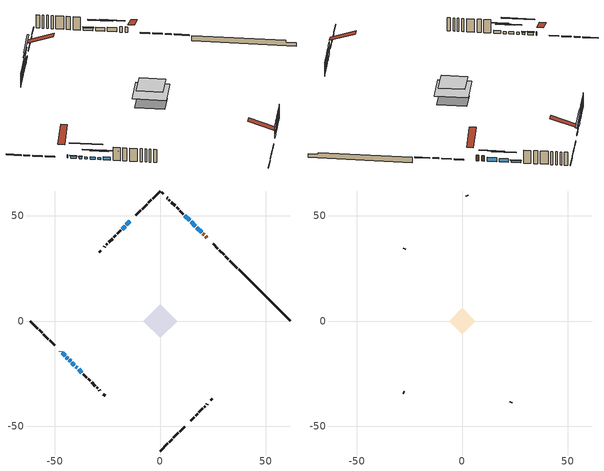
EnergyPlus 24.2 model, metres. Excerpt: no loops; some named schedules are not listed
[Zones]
conditioned space
 floor outside (Floor1 construction): -1.27,0 0,1.27 1.27,0 0,-1.27 z0.92
 floor adiabatic (AdiabaticFloorConstruction): -7.99,0 0,7.99 7.99,0 0,-7.99 z3.36
 floor foundation (Slab1 construction): -6.11,0.86 -0.86,6.11 6.11,-0.86 0.86,-6.11 z-0.99
 wall outside (RimJoist1 construction): 0,-61.62 3.56,-58.06 / -61.62,0 -58.06,-3.56 / 0,61.62 -3.56,58.06 / 36.53,25.08 32.98,28.64 z0.92:1.22
 wall outside (RimJoist2 construction): 4.21,-57.41 5.62,-56 / -57.41,-4.21 -56,-5.62 / -4.21,57.41 -5.62,56 / 32.32,29.3 30.92,30.7 z0.92:1.22
 wall outside (RimJoist3 construction): 6.27,-55.35 8.56,-53.06 / -55.35,-6.27 -53.06,-8.56 / -6.27,55.35 -8.56,53.06 / 30.26,31.36 27.97,33.64 z0.92:1.22
 wall outside (RimJoist4 construction): 9.22,-52.4 11.5,-50.12 / -52.4,-9.22 -50.12,-11.5 / -9.22,52.4 -11.5,50.12 / 27.32,34.3 25.03,36.59 z0.92:1.22
 wall outside (AdiabaticWallConstruction 1): 22.11,39.51 21.48,40.14 / 20.82,40.8 20.23,41.39 z0.92:2.95
 wall outside (AdiabaticWallConstruction): -47.19,-14.43 -47.12,-14.5 z0.92:2.14; -46.47,-15.15 -45.1,-16.52 / -41.84,-19.78 -40.69,-20.93 / 13.93,47.69 11.63,49.98 z0.92:1.78; -44.45,-17.17 -43.8,-17.82 / -43.14,-18.47 -42.49,-19.12 / -40.03,-21.58 -39.39,-22.23 z0.92:1.63; -14.43,47.19 -16.01,45.61 z0.92:1.58; 19.58,42.04 17.33,44.29 / -16.66,44.95 -18.01,43.61 z0.92:2.44; 16.67,44.95 14.59,47.03 z0.92:2.19; -38.73,-22.89 -37.15,-24.47 z0.92:1.99
 wall outside (Wall1 construction): 14.43,-47.19 16.09,-45.52 / -36.49,-25.12 -34.83,-26.79 / -18.67,42.95 -20.33,41.28 / 10.98,50.64 9.31,52.31 z0.92:5.8
 wall outside (Wall2 construction): 16.75,-44.87 17.69,-43.93 / -34.17,-27.45 -33.23,-28.38 / -20.99,40.63 -21.93,39.69 / 8.66,52.96 7.72,53.9 z0.92:5.8
 wall outside (Wall3 construction): 18.34,-43.27 20.15,-41.47 / -32.58,-29.04 -30.77,-30.85 / -22.58,39.03 -24.39,37.23 / 7.06,54.56 5.25,56.36 z0.92:5.8
 wall outside (Wall4 construction): 20.81,-40.81 21.3,-40.32 / -30.11,-31.5 -29.62,-31.99 / -25.05,36.57 -25.54,36.08 / 4.6,57.02 4.11,57.51 z0.92:5.8
 wall outside (Wall5 construction): 21.95,-39.66 22.3,-39.31 / -28.97,-32.65 -28.62,-33 / -26.19,35.42 -26.54,35.07 / 3.45,58.17 3.1,58.52 z0.92:5.8
 wall outside (Wall7 construction): 23.98,-37.63 24.75,-36.87 / -26.94,-34.68 -26.17,-35.45 / -28.23,33.39 -28.99,32.63 / 1.42,60.2 0.66,60.96 z0.92:5.8
 wall foundation (FoundationWall1 construction): 37.19,24.43,-0.99 37.19,24.43,0.92 59.17,2.44,0.92 59.17,2.44,0.3 61.62,0,0.3 61.62,0,-0.99
 window (WindowConstruction 9): -47.19,-14.43 -47.12,-14.49 z0.92:2.14
 window (WindowConstruction 7): -46.47,-15.15 -45.1,-16.52 z0.92:1.78
 window (WindowConstruction 8): -44.45,-17.17 -43.8,-17.82 z0.92:1.63
 window (WindowConstruction 10): -14.43,47.19 -16.01,45.61 z0.92:1.58
 window (WindowConstruction 11): -43.14,-18.48 -42.5,-19.12 z0.92:1.63
 window (WindowConstruction): 19.57,42.04 17.33,44.29 z0.92:2.44
 window (WindowConstruction 1): 16.67,44.95 14.59,47.03 z0.92:2.19
 window (WindowConstruction 2): -16.67,44.95 -18.01,43.61 z0.92:2.44
 window (WindowConstruction 3): -41.84,-19.78 -40.69,-20.93 z0.92:1.78
 window (WindowConstruction 4): -40.03,-21.58 -39.39,-22.23 z0.92:1.63
 window (WindowConstruction 5): -38.73,-22.89 -37.15,-24.47 z0.92:1.99
 window (WindowConstruction 6): 13.93,47.69 11.63,49.98 z0.92:1.78
 door (Door): 22.11,39.51 21.48,40.14 z0.92:2.95
 door (Door 1): 20.82,40.8 20.23,41.39 z0.92:2.95
 ceiling adiabatic (AdiabaticFloorConstruction): 0,-7.99 7.99,0 0,7.99 -7.99,0 z3.36
attic - vented
 floor to conditioned space (Floor2 construction Reversed): -6.28,0 0,6.28 6.28,0 0,-6.28 z5.8
 wall outside (Wall6 construction): 22.96,-38.66 23.33,-38.29 / -27.96,-33.66 -27.59,-34.02 / -27.2,34.42 -27.57,34.05 / 2.45,59.17 2.08,59.54 z0.92:5.8
 roof outside (Roof1 construction): 13.77,-47.85,5.8 7.66,-41.73,8.68 6.04,-43.34,8.68 12.16,-49.46,5.8; -47.85,-13.77,5.8 -41.73,-7.66,8.68 -43.34,-6.04,8.68 -49.46,-12.16,5.8; -13.77,47.85,5.8 -7.66,41.73,8.68 -6.04,43.34,8.68 -12.16,49.46,5.8; 22.76,38.85,5.8 16.65,32.74,8.68 18.26,31.13,8.68 24.37,37.24,5.8
shading: -44.96,-16.66 -46.61,-15.01 -46.9,-15.3 -45.25,-16.95 z1.98; -43.66,-17.96 -44.59,-17.03 -44.88,-17.32 -43.95,-18.25 z1.83; -19.6,42.02 -10.84,50.78 -11.13,51.07 -19.89,42.31 z6.66; -38.9,-22.71 -46.73,-14.88 -47.03,-15.17 -39.19,-23.01 z6.71; 15.46,46.16 21.44,40.18 21.73,40.47 15.75,46.45 z5.08; 12.72,48.9 18.54,43.08 18.83,43.37 13.01,49.19 z4.83; -19.88,41.74 -14.8,46.82 -15.09,47.11 -20.17,42.03 z5.08; -38.82,-22.79 -43.71,-17.91 -44,-18.2 -39.11,-23.08 z4.42; -37.52,-24.1 -41.9,-19.72 -42.19,-20.01 -37.81,-24.39 z4.27; -35.28,-26.33 -40.6,-21.02 -40.89,-21.31 -35.57,-26.63 z4.63; 11.49,50.13 14.07,47.54 14.36,47.84 11.78,50.42 z1.98
[Building]
Building 1: Terrain=Suburbs
[Site:Location]
Edmonton Intl AP_AB: Latitude {deg}=53.31; Longitude {deg}=-113.58; Time Zone {hr}=-7; Elevation {m}=723; Keep Site Location Information=Yes
[Site:GroundTemperature:Shallow]
-1.56185, -3.61833, -3.78302, -2.80711, 1.11059, 5.01004, 8.39065, 10.5322, 10.7141, 8.97234, 5.67794, 1.89811
[Site:WaterMainsTemperature]
Calculation Method=Schedule; Temperature Schedule=mains temperature schedule
[Material] Roughness=Rough; Thermal Absorptance=0.9
Name | Thickness {m} | Conductivity {W/m-K} | Density {kg/m3} | Specific Heat {J/kg-K} | Solar Absorptance | Visible Absorptance
asphalt or fiberglass shingles | 0.00635 | 0.162714 | 1121.4 | 1465.45 | 0.4 | 0.4
ceiling loosefill ins | 0.0846667 | 0.0480833 | 16.02 | 1046.75 | 0.7 | 0.7
ceiling stud and cavity | 0.1397 | 0.0954719 | 65.682 | 1177.47 | 0.7 | 0.7
concrete 4.0 in. | 0.1016 | 1.803125 | 2242.8 | 837.4 | 0.7 | 0.7
concrete 8.0 in. | 0.2032 | 1.803125 | 2242.8 | 837.4 | 0.7 | 0.7
door material | 0.04445 | 0.188738 | 512.64 | 1214.23 | 0.7 | 0.7
door material 1 | 0.04445 | 0.053851 | 512.64 | 1214.23 | 0.7 | 0.7
floor covering | 0.0127 | 0.0433444 | 54.468 | 1339.84 | 0.6 | 0.6
floor rigid ins; rim joist rigid ins | 0.051816 | 0.029427 | 32.04 | 1214.23 | 0.7 | 0.7
floor rigid ins 1; wall rigid ins | 0.512978 | 0.029427 | 32.04 | 1214.23 | 0.7 | 0.7
floor stud and cavity | 0.1397 | 0.358674 | 92.3553 | 1139.71 | 0.7 | 0.7
floor stud and cavity 1 | 0.1397 | 1.75129 | 37.0049 | 1207.88 | 0.7 | 0.7
furniture material conditioned space 1 | 0.1524 | 0.115458 | 640.8 | 1214.23 | 0.6 | 0.6
gypsum board | 0.0127 | 0.160291 | 801 | 837.4 | 0.6 | 0.6
osb sheathing 0.5 in. | 0.0127 | 0.115458 | 512.64 | 1214.23 | 0.7 | 0.7
osb sheathing 0.75 in. | 0.01905 | 0.115458 | 512.64 | 1214.23 | 0.7 | 0.7
osb sheathing 2.0 in. | 0.0508 | 0.115458 | 512.64 | 1214.23 | 0.7 | 0.7
rim joist stud and cavity | 0.0508 | 0.0315101 | 125.044 | 1163.47 | 0.6 | 0.6
rim joist stud and cavity 1 | 0.0508 | 0.028633 | 125.044 | 1163.47 | 0.6 | 0.6
rim joist stud and cavity 2 | 0.0508 | 0.0452492 | 125.044 | 1163.47 | 0.6 | 0.6
rim joist stud and cavity 3 | 0.0508 | 0.153904 | 50.32683 | 1063.81 | 0.6 | 0.6
wall stud and cavity | 0.1397 | 0.101326 | 139.0536 | 1170.24 | 0.7 | 0.7
wall stud and cavity 1 | 0.1397 | 0.0938917 | 139.0536 | 1170.24 | 0.7 | 0.7
wall stud and cavity 2 | 0.1397 | 0.101847 | 139.0536 | 1170.24 | 0.7 | 0.7
wall stud and cavity 3 | 0.1397 | 0.0994217 | 139.0536 | 1170.24 | 0.7 | 0.7
wall stud and cavity 4 | 0.1397 | 0.108534 | 139.0536 | 1170.24 | 0.7 | 0.7
wall stud and cavity 5 | 0.0889 | 6.1454 | 50.32683 | 1063.81 | 0.6 | 0.6
wall stud and cavity 6 | 0.1397 | 0.121691 | 139.0536 | 1170.24 | 0.7 | 0.7
wall stud and cavity 7 | 0.0889 | 0.380278 | 52.3479 | 1209.89 | 0.7 | 0.7
wall stud and cavity 8 | 0.0889 | 0.391764 | 83.0341 | 1211.67 | 0.7 | 0.7
wood siding | 0.0254 | 0.102417 | 544.68 | 1172.36 | 0.4 | 0.4
wood siding 1 | 0.00254 | 0.102417 | 544.68 | 1172.36 | 0.4 | 0.4
wood siding 2; wood siding 3; wood siding 4 | 0.0254 | 0.102417 | 544.68 | 1172.36 | 0.7 | 0.7
[WindowMaterial:SimpleGlazingSystem]
Name | U-Factor {W/m2-K} | Solar Heat Gain Coefficient
WindowMaterial | 3.29438 | 0.7
WindowMaterial 1 | 3.29721 | 0.69
WindowMaterial 2 | 1.947554 | 0.46
WindowMaterial 3 | 2.05373 | 0.43
WindowMaterial 4 | 4.610536 | 0.52
WindowMaterial 5 | 1.98616 | 0.45
WindowMaterial 6 | 2.038402 | 0.44
WindowMaterial 7 | 3.276206 | 0.41
WindowMaterial 8 | 4.51004 | 0.53
[Construction]
AdiabaticFloorConstruction: floor stud and cavity 1, floor rigid ins 1, osb sheathing 0.75 in., floor covering
AdiabaticWallConstruction: wood siding 3, wall rigid ins, wall stud and cavity 7, gypsum board
AdiabaticWallConstruction 1: wood siding 4, wall rigid ins, wall stud and cavity 7, gypsum board
Door: door material
Door 1: door material 1
Floor1 construction: floor stud and cavity, floor rigid ins, osb sheathing 0.75 in., floor covering
Floor2 construction Reversed: gypsum board, ceiling stud and cavity, ceiling loosefill ins
FoundationWall1 construction: concrete 8.0 in.
furniture construction conditioned space 1: furniture material conditioned space 1
PartitionWallConstruction: gypsum board, wall stud and cavity 8, gypsum board
RimJoist1 construction: wood siding 2, osb sheathing 2.0 in., rim joist stud and cavity
RimJoist2 construction: wood siding 2, osb sheathing 2.0 in., rim joist stud and cavity 1
RimJoist3 construction: wood siding 2, rim joist rigid ins, osb sheathing 2.0 in., rim joist stud and cavity 2
RimJoist4 construction: wood siding 2, rim joist stud and cavity 3
Roof1 construction: asphalt or fiberglass shingles
Slab1 construction: concrete 4.0 in.
Wall1 construction: wood siding, osb sheathing 0.5 in., wall stud and cavity, gypsum board
Wall2 construction: wood siding, osb sheathing 0.5 in., wall stud and cavity 1, gypsum board
Wall3 construction: wood siding, osb sheathing 0.5 in., wall stud and cavity 2, gypsum board
Wall4 construction: wood siding, osb sheathing 0.5 in., wall stud and cavity 3, gypsum board
Wall5 construction: wood siding, osb sheathing 0.5 in., wall stud and cavity 4, gypsum board
Wall6 construction: wood siding 1, wall stud and cavity 5
Wall7 construction: wood siding, osb sheathing 0.5 in., wall stud and cavity 6, gypsum board
WindowConstruction: WindowMaterial
WindowConstruction 1: WindowMaterial 1
WindowConstruction 10: WindowMaterial 8
WindowConstruction 11; WindowConstruction 4; WindowConstruction 8: WindowMaterial 4
WindowConstruction 2: WindowMaterial 2
WindowConstruction 3; WindowConstruction 6: WindowMaterial 3
WindowConstruction 5: WindowMaterial 5
WindowConstruction 7: WindowMaterial 6
WindowConstruction 9: WindowMaterial 7
[Zone] Multiplier=1; Part of Total Floor Area=Yes
Name | Volume {m3}
attic - vented | 36.9021
conditioned space | 485.4
[Space]
Name | Zone | Volume {m3}
attic - vented 1 | attic - vented | 36.9021
conditioned space 1 | conditioned space | 485.4
[ZoneInfiltration:EffectiveLeakageArea]
infil attic - vented 1: Zone or Space=attic - vented 1; Schedule=Always On Discrete; Effective Air Leakage Area {cm2}=2742.61; Stack Coefficient=0.000539601; Wind Coefficient=1.56948e-05
[ZoneMixing]
whole house fan mix: Zone or Space=attic - vented; Schedule=Always On Continuous; Design Flow Rate Calculation Method=Flow/Zone; Design Flow Rate {m3/s}=0; Source Zone or Space=conditioned space
[SurfaceProperty:ExposedFoundationPerimeter]
Slab1: Exposed Perimeter Calculation Method=TotalExposedPerimeter; Total Exposed Perimeter {m}=34.545
[InternalMass] Zone or ZoneList=conditioned space; Space or SpaceList=conditioned space 1
Name | Construction | Surface Area {m2}
furniture mass conditioned space 1 | furniture construction conditioned space 1 | 81.5761
partition wall mass | PartitionWallConstruction | 203.94
[Lights]
interior lighting: Zone or ZoneList or Space or SpaceList=conditioned space 1; Schedule=interior lighting schedule; Design Level Calculation Method=LightingLevel; Lighting Level {W}=343.2; Return Air Fraction=0; Fraction Radiant=0.6; Fraction Visible=0.2; Fraction Replaceable=1
[People]
occupants: Zone or ZoneList or Space or SpaceList=conditioned space 1; Number of People Schedule=occupants schedule; Number of People Calculation Method=People; Number of People=3; Fraction Radiant=0.314171; Sensible Heat Fraction=0.56303; Activity Level Schedule=occupants activity schedule; Carbon Dioxide Generation Rate {m3/s-W}=0; Enable ASHRAE 55 Comfort Warnings=No; Mean Radiant Temperature Calculation Type=EnclosureAveraged
[ElectricEquipment] Zone or ZoneList or Space or SpaceList=conditioned space 1; Design Level Calculation Method=EquipmentLevel
Name | Schedule | Design Level {W} | Fraction Latent | Fraction Radiant | Fraction Lost
clothes dryer | clothes dryer schedule | 140.772 | 0.015 | 0.081 | 0.85
clothes washer | clothes washer schedule | 32.1985 | 0.03 | 0.162 | 0.7
cooking range | cooking range schedule | 215.147 | 0.08 | 0.432 | 0.2
dishwasher | dishwasher schedule | 66.8632 | 0.3 | 0.18 | 0.4
fridge | fridge schedule | 72.9452 | 0 | 0.6 | 0
mech vent bath fan 0 | mech vent bath fan 0 schedule | 50.2 | 0 | 0 | 1
mech vent bath fan 1 | mech vent bath fan 1 schedule | 50.2 | 0 | 0 | 1
mech vent house fan | mech vent house fan schedule | 0 | 0 | 0 | 1
mech vent house fan cfis | mech vent house fan cfis schedule | 0 | 0 | 0 | 0
mech vent range fan 0 | mech vent range fan 0 schedule | 57 | 0 | 0 | 1
misc plug loads | misc plug loads schedule | 494.7 | 0.045 | 0.513 | 0.1
whole house fan | Always On Discrete | 0 | 0 | 0 | 1
[OtherEquipment] Zone or ZoneList or Space or SpaceList=conditioned space 1; Design Level Calculation Method=EquipmentLevel
Name | Fuel Type | Schedule | Design Level {W} | Fraction Latent | Fraction Radiant | Fraction Lost
clothes dryer 1 | Electricity | clothes dryer schedule | 0 | 0.015 | 0.081 | 0.85
cooking range 1 | Electricity | cooking range schedule | 0 | 0.08 | 0.432 | 0.2
general water use latent | None | general water use schedule | 62.594 | 1 | 0 | 0
general water use sensible | None | general water use schedule | -61.6891 | 0 | 0.6 | 0
mech vent house fan latent load | None | Always On Discrete | 0 | 1 | 0 | 0
mech vent house fan sensible load | None | Always On Discrete | 0 | 0 | 0 | 0
water heater energy adjustment1 | NaturalGas | Always On Discrete | 0.01 | 0 | 0 | 1
[ZoneInfiltration:DesignFlowRate] Zone or ZoneList or Space or SpaceList=conditioned space 1; Schedule=Always On Discrete; Design Flow Rate Calculation Method=Flow/Zone; Design Flow Rate {m3/s}=0
infil flow; natural vent flow; whole house fan flow
[Foundation:Kiva]
Foundation Kiva 1: Initial Indoor Air Temperature {C}=18; Wall Height Above Grade {m}=0.920008; Wall Depth Below Slab {m}=0.2032
[Foundation:Kiva:Settings]
Soil Conductivity {W/m-K}=0.849921; Soil Density {kg/m3}=1842.3; Soil Specific Heat {J/kg-K}=418.7; Ground Solar Absorptivity=0.9; Ground Thermal Absorptivity=0.9; Ground Surface Roughness {m}=0.03; Far-Field Width {m}=40; Deep-Ground Boundary Condition=ZeroFlux; Deep-Ground Depth {m}=40; Minimum Cell Dimension {m}=0.2; Maximum Cell Growth Coefficient=3; Simulation Timestep=Timestep
[Exterior:Lights]
exterior lighting: Schedule=exterior lighting schedule; Design Level {W}=75.6
[Schedule:Constant]
Name | Hourly Value
Always On Continuous; mech vent house fan schedule; mech vent house fan cfis schedule; Always On Discrete | 1
occupants activity schedule | 117.228
fridge schedule | 0
[Schedule:Week:Daily]
interior lighting schedule Week Rule - Jan1-Jan27: interior lighting schedule day, interior lighting schedule day, interior lighting schedule day, interior lighting schedule day, interior lighting schedule day, interior lighting schedule day, interior lighting schedule day, interior lighting schedule default day, interior lighting schedule default day, interior lighting schedule default day, interior lighting schedule default day, interior lighting schedule default day
interior lighting schedule Week Rule - Jan28-Feb3: interior lighting schedule day, interior lighting schedule day, interior lighting schedule day, interior lighting schedule day, interior lighting schedule day 1, interior lighting schedule day 1, interior lighting schedule day 1, interior lighting schedule default day, interior lighting schedule default day, interior lighting schedule default day, interior lighting schedule default day, interior lighting schedule default day
interior lighting schedule Week Rule - Feb4-Feb24: interior lighting schedule day 1, interior lighting schedule day 1, interior lighting schedule day 1, interior lighting schedule day 1, interior lighting schedule day 1, interior lighting schedule day 1, interior lighting schedule day 1, interior lighting schedule default day, interior lighting schedule default day, interior lighting schedule default day, interior lighting schedule default day, interior lighting schedule default day
interior lighting schedule Week Rule - Feb25-Mar3: interior lighting schedule day 1, interior lighting schedule day 1, interior lighting schedule day 1, interior lighting schedule day 1, interior lighting schedule day 2, interior lighting schedule day 2, interior lighting schedule day 2, interior lighting schedule default day, interior lighting schedule default day, interior lighting schedule default day, interior lighting schedule default day, interior lighting schedule default day
interior lighting schedule Week Rule - Mar4-Mar31: interior lighting schedule day 2, interior lighting schedule day 2, interior lighting schedule day 2, interior lighting schedule day 2, interior lighting schedule day 2, interior lighting schedule day 2, interior lighting schedule day 2, interior lighting schedule default day, interior lighting schedule default day, interior lighting schedule default day, interior lighting schedule default day, interior lighting schedule default day
interior lighting schedule Week Rule - Apr1-Apr28: interior lighting schedule day 3, interior lighting schedule day 3, interior lighting schedule day 3, interior lighting schedule day 3, interior lighting schedule day 3, interior lighting schedule day 3, interior lighting schedule day 3, interior lighting schedule default day, interior lighting schedule default day, interior lighting schedule default day, interior lighting schedule default day, interior lighting schedule default day
interior lighting schedule Week Rule - Apr29-May5: interior lighting schedule day 3, interior lighting schedule day 3, interior lighting schedule day 4, interior lighting schedule day 4, interior lighting schedule day 4, interior lighting schedule day 4, interior lighting schedule day 4, interior lighting schedule default day, interior lighting schedule default day, interior lighting schedule default day, interior lighting schedule default day, interior lighting schedule default day
interior lighting schedule Week Rule - May6-May26: interior lighting schedule day 4, interior lighting schedule day 4, interior lighting schedule day 4, interior lighting schedule day 4, interior lighting schedule day 4, interior lighting schedule day 4, interior lighting schedule day 4, interior lighting schedule default day, interior lighting schedule default day, interior lighting schedule default day, interior lighting schedule default day, interior lighting schedule default day
interior lighting schedule Week Rule - May27-Jun2: interior lighting schedule day 4, interior lighting schedule day 4, interior lighting schedule day 4, interior lighting schedule day 4, interior lighting schedule day 4, interior lighting schedule day 5, interior lighting schedule day 5, interior lighting schedule default day, interior lighting schedule default day, interior lighting schedule default day, interior lighting schedule default day, interior lighting schedule default day
interior lighting schedule Week Rule - Jun3-Jun30: interior lighting schedule day 5, interior lighting schedule day 5, interior lighting schedule day 5, interior lighting schedule day 5, interior lighting schedule day 5, interior lighting schedule day 5, interior lighting schedule day 5, interior lighting schedule default day, interior lighting schedule default day, interior lighting schedule default day, interior lighting schedule default day, interior lighting schedule default day
interior lighting schedule Week Rule - Jul1-Jul28: interior lighting schedule day 6, interior lighting schedule day 6, interior lighting schedule day 6, interior lighting schedule day 6, interior lighting schedule day 6, interior lighting schedule day 6, interior lighting schedule day 6, interior lighting schedule default day, interior lighting schedule default day, interior lighting schedule default day, interior lighting schedule default day, interior lighting schedule default day
interior lighting schedule Week Rule - Jul29-Aug4: interior lighting schedule day 6, interior lighting schedule day 6, interior lighting schedule day 6, interior lighting schedule day 7, interior lighting schedule day 7, interior lighting schedule day 7, interior lighting schedule day 7, interior lighting schedule default day, interior lighting schedule default day, interior lighting schedule default day, interior lighting schedule default day, interior lighting schedule default day
interior lighting schedule Week Rule - Aug5-Aug25: interior lighting schedule day 7, interior lighting schedule day 7, interior lighting schedule day 7, interior lighting schedule day 7, interior lighting schedule day 7, interior lighting schedule day 7, interior lighting schedule day 7, interior lighting schedule default day, interior lighting schedule default day, interior lighting schedule default day, interior lighting schedule default day, interior lighting schedule default day
interior lighting schedule Week Rule - Aug26-Sep1: interior lighting schedule day 7, interior lighting schedule day 7, interior lighting schedule day 7, interior lighting schedule day 7, interior lighting schedule day 7, interior lighting schedule day 7, interior lighting schedule day 8, interior lighting schedule default day, interior lighting schedule default day, interior lighting schedule default day, interior lighting schedule default day, interior lighting schedule default day
interior lighting schedule Week Rule - Sep2-Sep29: interior lighting schedule day 8, interior lighting schedule day 8, interior lighting schedule day 8, interior lighting schedule day 8, interior lighting schedule day 8, interior lighting schedule day 8, interior lighting schedule day 8, interior lighting schedule default day, interior lighting schedule default day, interior lighting schedule default day, interior lighting schedule default day, interior lighting schedule default day
interior lighting schedule Week Rule - Sep30-Oct6: interior lighting schedule day 8, interior lighting schedule day 9, interior lighting schedule day 9, interior lighting schedule day 9, interior lighting schedule day 9, interior lighting schedule day 9, interior lighting schedule day 9, interior lighting schedule default day, interior lighting schedule default day, interior lighting schedule default day, interior lighting schedule default day, interior lighting schedule default day
interior lighting schedule Week Rule - Oct7-Oct27: interior lighting schedule day 9, interior lighting schedule day 9, interior lighting schedule day 9, interior lighting schedule day 9, interior lighting schedule day 9, interior lighting schedule day 9, interior lighting schedule day 9, interior lighting schedule default day, interior lighting schedule default day, interior lighting schedule default day, interior lighting schedule default day, interior lighting schedule default day
interior lighting schedule Week Rule - Oct28-Nov3: interior lighting schedule day 9, interior lighting schedule day 9, interior lighting schedule day 9, interior lighting schedule day 9, interior lighting schedule day 10, interior lighting schedule day 10, interior lighting schedule day 10, interior lighting schedule default day, interior lighting schedule default day, interior lighting schedule default day, interior lighting schedule default day, interior lighting schedule default day
interior lighting schedule Week Rule - Nov4-Nov24: interior lighting schedule day 10, interior lighting schedule day 10, interior lighting schedule day 10, interior lighting schedule day 10, interior lighting schedule day 10, interior lighting schedule day 10, interior lighting schedule day 10, interior lighting schedule default day, interior lighting schedule default day, interior lighting schedule default day, interior lighting schedule default day, interior lighting schedule default day
interior lighting schedule Week Rule - Nov25-Dec1: interior lighting schedule day 10, interior lighting schedule day 10, interior lighting schedule day 10, interior lighting schedule day 10, interior lighting schedule day 10, interior lighting schedule day 10, interior lighting schedule day 11, interior lighting schedule default day, interior lighting schedule default day, interior lighting schedule default day, interior lighting schedule default day, interior lighting schedule default day
interior lighting schedule Week Rule - Dec2-Dec31: interior lighting schedule day 11, interior lighting schedule day 11, interior lighting schedule day 11, interior lighting schedule day 11, interior lighting schedule day 11, interior lighting schedule day 11, interior lighting schedule day 11, interior lighting schedule default day, interior lighting schedule default day, interior lighting schedule default day, interior lighting schedule default day, interior lighting schedule default day
occupants schedule Week Rule - Jan1-Dec31: occupants schedule day, occupants schedule day, occupants schedule day, occupants schedule day, occupants schedule day, occupants schedule day, occupants schedule day, occupants schedule default day, occupants schedule default day, occupants schedule default day, occupants schedule default day, occupants schedule default day
clothes dryer schedule Week Rule - Jan1-Dec31: clothes dryer schedule day, clothes dryer schedule day, clothes dryer schedule day, clothes dryer schedule day, clothes dryer schedule day, clothes dryer schedule day, clothes dryer schedule day, clothes dryer schedule default day, clothes dryer schedule default day, clothes dryer schedule default day, clothes dryer schedule default day, clothes dryer schedule default day
clothes washer schedule Week Rule - Jan1-Dec31: clothes washer schedule day, clothes washer schedule day, clothes washer schedule day, clothes washer schedule day, clothes washer schedule day, clothes washer schedule day, clothes washer schedule day, clothes washer schedule default day, clothes washer schedule default day, clothes washer schedule default day, clothes washer schedule default day, clothes washer schedule default day
cooking range schedule Week Rule - Jan1-Dec31: cooking range schedule day, cooking range schedule day, cooking range schedule day, cooking range schedule day, cooking range schedule day, cooking range schedule day, cooking range schedule day, cooking range schedule default day, cooking range schedule default day, cooking range schedule default day, cooking range schedule default day, cooking range schedule default day
dishwasher schedule Week Rule - Jan1-Dec31: dishwasher schedule day, dishwasher schedule day, dishwasher schedule day, dishwasher schedule day, dishwasher schedule day, dishwasher schedule day, dishwasher schedule day, dishwasher schedule default day, dishwasher schedule default day, dishwasher schedule default day, dishwasher schedule default day, dishwasher schedule default day
mech vent bath fan 0 schedule Week Rule - Jan1-Dec31: mech vent bath fan 0 schedule day, mech vent bath fan 0 schedule day, mech vent bath fan 0 schedule day, mech vent bath fan 0 schedule day, mech vent bath fan 0 schedule day, mech vent bath fan 0 schedule day, mech vent bath fan 0 schedule day, mech vent bath fan 0 schedule default day, mech vent bath fan 0 schedule default day, mech vent bath fan 0 schedule default day, mech vent bath fan 0 schedule default day, mech vent bath fan 0 schedule default day
mech vent bath fan 1 schedule Week Rule - Jan1-Dec31: mech vent bath fan 1 schedule day, mech vent bath fan 1 schedule day, mech vent bath fan 1 schedule day, mech vent bath fan 1 schedule day, mech vent bath fan 1 schedule day, mech vent bath fan 1 schedule day, mech vent bath fan 1 schedule day, mech vent bath fan 1 schedule default day, mech vent bath fan 1 schedule default day, mech vent bath fan 1 schedule default day, mech vent bath fan 1 schedule default day, mech vent bath fan 1 schedule default day
mech vent range fan 0 schedule Week Rule - Jan1-Dec31: mech vent range fan 0 schedule day, mech vent range fan 0 schedule day, mech vent range fan 0 schedule day, mech vent range fan 0 schedule day, mech vent range fan 0 schedule day, mech vent range fan 0 schedule day, mech vent range fan 0 schedule day, mech vent range fan 0 schedule default day, mech vent range fan 0 schedule default day, mech vent range fan 0 schedule default day, mech vent range fan 0 schedule default day, mech vent range fan 0 schedule default day
misc plug loads schedule Week Rule - Jan1-Dec31: misc plug loads schedule day, misc plug loads schedule day, misc plug loads schedule day, misc plug loads schedule day, misc plug loads schedule day, misc plug loads schedule day, misc plug loads schedule day, misc plug loads schedule default day, misc plug loads schedule default day, misc plug loads schedule default day, misc plug loads schedule default day, misc plug loads schedule default day
general water use schedule Week Rule - Jan1-Dec31: general water use schedule day, general water use schedule day, general water use schedule day, general water use schedule day, general water use schedule day, general water use schedule day, general water use schedule day, general water use schedule default day, general water use schedule default day, general water use schedule default day, general water use schedule default day, general water use schedule default day
exterior lighting schedule Week Rule - Jan1-Jan27: exterior lighting schedule day, exterior lighting schedule day, exterior lighting schedule day, exterior lighting schedule day, exterior lighting schedule day, exterior lighting schedule day, exterior lighting schedule day, exterior lighting schedule default day, exterior lighting schedule default day, exterior lighting schedule default day, exterior lighting schedule default day, exterior lighting schedule default day
exterior lighting schedule Week Rule - Jan28-Feb3: exterior lighting schedule day, exterior lighting schedule day, exterior lighting schedule day, exterior lighting schedule day, exterior lighting schedule day 1, exterior lighting schedule day 1, exterior lighting schedule day 1, exterior lighting schedule default day, exterior lighting schedule default day, exterior lighting schedule default day, exterior lighting schedule default day, exterior lighting schedule default day
exterior lighting schedule Week Rule - Feb4-Feb24: exterior lighting schedule day 1, exterior lighting schedule day 1, exterior lighting schedule day 1, exterior lighting schedule day 1, exterior lighting schedule day 1, exterior lighting schedule day 1, exterior lighting schedule day 1, exterior lighting schedule default day, exterior lighting schedule default day, exterior lighting schedule default day, exterior lighting schedule default day, exterior lighting schedule default day
exterior lighting schedule Week Rule - Feb25-Mar3: exterior lighting schedule day 1, exterior lighting schedule day 1, exterior lighting schedule day 1, exterior lighting schedule day 1, exterior lighting schedule day 2, exterior lighting schedule day 2, exterior lighting schedule day 2, exterior lighting schedule default day, exterior lighting schedule default day, exterior lighting schedule default day, exterior lighting schedule default day, exterior lighting schedule default day
exterior lighting schedule Week Rule - Mar4-Mar31: exterior lighting schedule day 2, exterior lighting schedule day 2, exterior lighting schedule day 2, exterior lighting schedule day 2, exterior lighting schedule day 2, exterior lighting schedule day 2, exterior lighting schedule day 2, exterior lighting schedule default day, exterior lighting schedule default day, exterior lighting schedule default day, exterior lighting schedule default day, exterior lighting schedule default day
exterior lighting schedule Week Rule - Apr1-Apr28: exterior lighting schedule day 3, exterior lighting schedule day 3, exterior lighting schedule day 3, exterior lighting schedule day 3, exterior lighting schedule day 3, exterior lighting schedule day 3, exterior lighting schedule day 3, exterior lighting schedule default day, exterior lighting schedule default day, exterior lighting schedule default day, exterior lighting schedule default day, exterior lighting schedule default day
exterior lighting schedule Week Rule - Apr29-May5: exterior lighting schedule day 3, exterior lighting schedule day 3, exterior lighting schedule day 4, exterior lighting schedule day 4, exterior lighting schedule day 4, exterior lighting schedule day 4, exterior lighting schedule day 4, exterior lighting schedule default day, exterior lighting schedule default day, exterior lighting schedule default day, exterior lighting schedule default day, exterior lighting schedule default day
exterior lighting schedule Week Rule - May6-May26: exterior lighting schedule day 4, exterior lighting schedule day 4, exterior lighting schedule day 4, exterior lighting schedule day 4, exterior lighting schedule day 4, exterior lighting schedule day 4, exterior lighting schedule day 4, exterior lighting schedule default day, exterior lighting schedule default day, exterior lighting schedule default day, exterior lighting schedule default day, exterior lighting schedule default day
exterior lighting schedule Week Rule - May27-Jun2: exterior lighting schedule day 4, exterior lighting schedule day 4, exterior lighting schedule day 4, exterior lighting schedule day 4, exterior lighting schedule day 4, exterior lighting schedule day 5, exterior lighting schedule day 5, exterior lighting schedule default day, exterior lighting schedule default day, exterior lighting schedule default day, exterior lighting schedule default day, exterior lighting schedule default day
exterior lighting schedule Week Rule - Jun3-Jun30: exterior lighting schedule day 5, exterior lighting schedule day 5, exterior lighting schedule day 5, exterior lighting schedule day 5, exterior lighting schedule day 5, exterior lighting schedule day 5, exterior lighting schedule day 5, exterior lighting schedule default day, exterior lighting schedule default day, exterior lighting schedule default day, exterior lighting schedule default day, exterior lighting schedule default day
[Schedule:Year]
interior lighting schedule: interior lighting schedule Week Rule - Jan1-Jan27, 1, 1, 1, 27, interior lighting schedule Week Rule - Jan28-Feb3, 1, 28, 2, 3, interior lighting schedule Week Rule - Feb4-Feb24, 2, 4, 2, 24, interior lighting schedule Week Rule - Feb25-Mar3, 2, 25, 3, 3, interior lighting schedule Week Rule - Mar4-Mar31, 3, 4, 3, 31, interior lighting schedule Week Rule - Apr1-Apr28, 4, 1, 4, 28, interior lighting schedule Week Rule - Apr29-May5, 4, 29, 5, 5, interior lighting schedule Week Rule - May6-May26, 5, 6, 5, 26, interior lighting schedule Week Rule - May27-Jun2, 5, 27, 6, 2, interior lighting schedule Week Rule - Jun3-Jun30, 6, 3, 6, 30, interior lighting schedule Week Rule - Jul1-Jul28, 7, 1, 7, 28, interior lighting schedule Week Rule - Jul29-Aug4, 7, 29, 8, 4, interior lighting schedule Week Rule - Aug5-Aug25, 8, 5, 8, 25, interior lighting schedule Week Rule - Aug26-Sep1, 8, 26, 9, 1, interior lighting schedule Week Rule - Sep2-Sep29, 9, 2, 9, 29, interior lighting schedule Week Rule - Sep30-Oct6, 9, 30, 10, 6, interior lighting schedule Week Rule - Oct7-Oct27, 10, 7, 10, 27, interior lighting schedule Week Rule - Oct28-Nov3, 10, 28, 11, 3, interior lighting schedule Week Rule - Nov4-Nov24, 11, 4, 11, 24, interior lighting schedule Week Rule - Nov25-Dec1, 11, 25, 12, 1, interior lighting schedule Week Rule - Dec2-Dec31, 12, 2, 12, 31
occupants schedule: occupants schedule Week Rule - Jan1-Dec31, 1, 1, 12, 31
clothes dryer schedule: clothes dryer schedule Week Rule - Jan1-Dec31, 1, 1, 12, 31
clothes washer schedule: clothes washer schedule Week Rule - Jan1-Dec31, 1, 1, 12, 31
cooking range schedule: cooking range schedule Week Rule - Jan1-Dec31, 1, 1, 12, 31
dishwasher schedule: dishwasher schedule Week Rule - Jan1-Dec31, 1, 1, 12, 31
mech vent bath fan 0 schedule: mech vent bath fan 0 schedule Week Rule - Jan1-Dec31, 1, 1, 12, 31
mech vent bath fan 1 schedule: mech vent bath fan 1 schedule Week Rule - Jan1-Dec31, 1, 1, 12, 31
mech vent range fan 0 schedule: mech vent range fan 0 schedule Week Rule - Jan1-Dec31, 1, 1, 12, 31
misc plug loads schedule: misc plug loads schedule Week Rule - Jan1-Dec31, 1, 1, 12, 31
general water use schedule: general water use schedule Week Rule - Jan1-Dec31, 1, 1, 12, 31
exterior lighting schedule: exterior lighting schedule Week Rule - Jan1-Jan27, 1, 1, 1, 27, exterior lighting schedule Week Rule - Jan28-Feb3, 1, 28, 2, 3, exterior lighting schedule Week Rule - Feb4-Feb24, 2, 4, 2, 24, exterior lighting schedule Week Rule - Feb25-Mar3, 2, 25, 3, 3, exterior lighting schedule Week Rule - Mar4-Mar31, 3, 4, 3, 31, exterior lighting schedule Week Rule - Apr1-Apr28, 4, 1, 4, 28, exterior lighting schedule Week Rule - Apr29-May5, 4, 29, 5, 5, exterior lighting schedule Week Rule - May6-May26, 5, 6, 5, 26, exterior lighting schedule Week Rule - May27-Jun2, 5, 27, 6, 2, exterior lighting schedule Week Rule - Jun3-Jun30, 6, 3, 6, 30, exterior lighting schedule Week Rule - Jul1-Jul28, 7, 1, 7, 28, exterior lighting schedule Week Rule - Jul29-Aug4, 7, 29, 8, 4, exterior lighting schedule Week Rule - Aug5-Aug25, 8, 5, 8, 25, exterior lighting schedule Week Rule - Aug26-Sep1, 8, 26, 9, 1, exterior lighting schedule Week Rule - Sep2-Sep29, 9, 2, 9, 29, exterior lighting schedule Week Rule - Sep30-Oct6, 9, 30, 10, 6, exterior lighting schedule Week Rule - Oct7-Oct27, 10, 7, 10, 27, exterior lighting schedule Week Rule - Oct28-Nov3, 10, 28, 11, 3, exterior lighting schedule Week Rule - Nov4-Nov24, 11, 4, 11, 24, exterior lighting schedule Week Rule - Nov25-Dec1, 11, 25, 12, 1, exterior lighting schedule Week Rule - Dec2-Dec31, 12, 2, 12, 31
[Schedule:Compact]
mains temperature schedule: Through: 01/01, For: AllDays, Until: 24:00, 3.97167, Through: 01/02, For: AllDays, Until: 24:00, 3.90778, Through: 01/03, For: AllDays, Until: 24:00, 3.84556, Through: 01/04, For: AllDays, Until: 24:00, 3.78389, Through: 01/05, For: AllDays, Until: 24:00, 3.72278, Through: 01/06, For: AllDays, Until: 24:00, 3.66278, Through: 01/07, For: AllDays, Until: 24:00, 3.60389, Through: 01/08, For: AllDays, Until: 24:00, 3.54556, Through: 01/09, For: AllDays, Until: 24:00, 3.48833, Through: 01/10, For: AllDays, Until: 24:00, 3.43167, Through: 01/11, For: AllDays, Until: 24:00, 3.37611, Through: 01/12, For: AllDays, Until: 24:00, 3.32167, Through: 01/13, For: AllDays, Until: 24:00, 3.26833, Through: 01/14, For: AllDays, Until: 24:00, 3.21556, Through: 01/15, For: AllDays, Until: 24:00, 3.16444, Through: 01/16, For: AllDays, Until: 24:00, 3.11389, Through: 01/17, For: AllDays, Until: 24:00, 3.06444, Through: 01/18, For: AllDays, Until: 24:00, 3.01611, Through: 01/19, For: AllDays, Until: 24:00, 2.96889, Through: 01/20, For: AllDays, Until: 24:00, 2.92278, Through: 01/21, For: AllDays, Until: 24:00, 2.87722, Through: 01/22, For: AllDays, Until: 24:00, 2.83333, Through: 01/23, For: AllDays, Until: 24:00, 2.79056, Through: 01/24, For: AllDays, Until: 24:00, 2.74889, Through: 01/25, For: AllDays, Until: 24:00, 2.70833, Through: 01/26, For: AllDays, Until: 24:00, 2.66889, Through: 01/27, For: AllDays, Until: 24:00, 2.63056, Through: 01/28, For: AllDays, Until: 24:00, 2.59333, Through: 01/29, For: AllDays, Until: 24:00, 2.55778, Through: 01/30, For: AllDays, Until: 24:00, 2.52278, Through: 01/31, For: AllDays, Until: 24:00, 2.48944, Through: 02/01, For: AllDays, Until: 24:00, 2.45722, Through: 02/02, For: AllDays, Until: 24:00, 2.42611, Through: 02/03, For: AllDays, Until: 24:00, 2.39667, Through: 02/04, For: AllDays, Until: 24:00, 2.36833, Through: 02/05, For: AllDays, Until: 24:00, 2.34111, Through: 02/06, For: AllDays, Until: 24:00, 2.315, Through: 02/07, For: AllDays, Until: 24:00, 2.29056, Through: 02/08, For: AllDays, Until: 24:00, 2.26722, Through: 02/09, For: AllDays, Until: 24:00, 2.245, Through: 02/10, For: AllDays, Until: 24:00, 2.22444, Through: 02/11, For: AllDays, Until: 24:00, 2.20444, Through: 02/12, For: AllDays, Until: 24:00, 2.18667, Through: 02/13, For: AllDays, Until: 24:00, 2.17, Through: 02/14, For: AllDays, Until: 24:00, 2.15444, Through: 02/15, For: AllDays, Until: 24:00, 2.14, Through: 02/16, For: AllDays, Until: 24:00, 2.12722, Through: 02/17, For: AllDays, Until: 24:00, 2.11556, Through: 02/18, For: AllDays, Until: 24:00, 2.10556, Through: 02/19, For: AllDays, Until: 24:00, 2.09667, Through: 02/20, For: AllDays, Until: 24:00, 2.08889, Through: 02/21, For: AllDays, Until: 24:00, 2.08278, Through: 02/22, For: AllDays, Until: 24:00, 2.07833, Through: 02/23, For: AllDays, Until: 24:00, 2.07444, Through: 02/24, For: AllDays, Until: 24:00, 2.07278, Through: 02/25, For: AllDays, Until: 24:00, 2.07167, Through: 02/26, For: AllDays, Until: 24:00, 2.07222, Through: 02/27, For: AllDays, Until: 24:00, 2.07444, Through: 02/28, For: AllDays, Until: 24:00, 2.07778, Through: 03/01, For: AllDays, Until: 24:00, 2.08222, Through: 03/02, For: AllDays, Until: 24:00, 2.08833, Through: 03/03, For: AllDays, Until: 24:00, 2.09556, Through: 03/04, For: AllDays, Until: 24:00, 2.10444, Through: 03/05, For: AllDays, Until: 24:00, 2.11444, Through: 03/06, For: AllDays, Until: 24:00, 2.12556, Through: 03/07, For: AllDays, Until: 24:00, 2.13833, Through: 03/08, For: AllDays, Until: 24:00, 2.15278, Through: 03/09, For: AllDays, Until: 24:00, 2.16778, Through: 03/10, For: AllDays, Until: 24:00, 2.18444, Through: 03/11, For: AllDays, Until: 24:00, 2.20278, Through: 03/12, For: AllDays, Until: 24:00, 2.22167, Through: 03/13, For: AllDays, Until: 24:00, 2.24278, Through: 03/14, For: AllDays, Until: 24:00, 2.26444, Through: 03/15, For: AllDays, Until: 24:00, 2.28778, Through: 03/16, For: AllDays, Until: 24:00, 2.31222, Through: 03/17, For: AllDays, Until: 24:00, 2.33778, Through: 03/18, For: AllDays, Until: 24:00, 2.365, Through: 03/19, For: AllDays, Until: 24:00, 2.39333, Through: 03/20, For: AllDays, Until: 24:00, 2.42278, Through: 03/21, For: AllDays, Until: 24:00, 2.45389, Through: 03/22, For: AllDays, Until: 24:00, 2.48611, Through: 03/23, For: AllDays, Until: 24:00, 2.51889, Through: 03/24, For: AllDays, Until: 24:00, 2.55389, Through: 03/25, For: AllDays, Until: 24:00, 2.58944, Through: 03/26, For: AllDays, Until: 24:00, 2.62611, Through: 03/27, For: AllDays, Until: 24:00, 2.66444, Through: 03/28, For: AllDays, Until: 24:00, 2.70389, Through: 03/29, For: AllDays, Until: 24:00, 2.74389, Through: 03/30, For: AllDays, Until: 24:00, 2.78556, Through: 03/31, For: AllDays, Until: 24:00, 2.82833, Through: 04/01, For: AllDays, Until: 24:00, 2.87222, Through: 04/02, For: AllDays, Until: 24:00, 2.91722, Through: 04/03, For: AllDays, Until: 24:00, 2.96333, Through: 04/04, For: AllDays, Until: 24:00, 3.01056, Through: 04/05, For: AllDays, Until: 24:00, 3.05889, Through: 04/06, For: AllDays, Until: 24:00, 3.10833, Through: 04/07, For: AllDays, Until: 24:00, 3.15833, Through: 04/08, For: AllDays, Until: 24:00, 3.21, Through: 04/09, For: AllDays, Until: 24:00, 3.26222, Through: 04/10, For: AllDays, Until: 24:00, 3.31556, Through: 04/11, For: AllDays, Until: 24:00, 3.37, Through: 04/12, For: AllDays, Until: 24:00, 3.42556, Through: 04/13, For: AllDays, Until: 24:00, 3.48167, Through: 04/14, For: AllDays, Until: 24:00, 3.53889, Through: 04/15, For: AllDays, Until: 24:00, 3.59722, Through: 04/16, For: AllDays, Until: 24:00, 3.65611, Through: 04/17, For: AllDays, Until: 24:00, 3.71611, Through: 04/18, For: AllDays, Until: 24:00, 3.77667, Through: 04/19, For: AllDays, Until: 24:00, 3.83833, Through: 04/20, For: AllDays, Until: 24:00, 3.90111, Through: 04/21, For: AllDays, Until: 24:00, 3.96444, Through: 04/22, For: AllDays, Until: 24:00, 4.02833, Through: 04/23, For: AllDays, Until: 24:00, 4.09333, Through: 04/24, For: AllDays, Until: 24:00, 4.15889, Through: 04/25, For: AllDays, Until: 24:00, 4.225, Through: 04/26, For: AllDays, Until: 24:00, 4.29222, Through: 04/27, For: AllDays, Until: 24:00, 4.36, Through: 04/28, For: AllDays, Until: 24:00, 4.42833, Through: 04/29, For: AllDays, Until: 24:00, 4.49722, Through: 04/30, For: AllDays, Until: 24:00, 4.56667, Through: 05/01, For: AllDays, Until: 24:00, 4.63722, Through: 05/02, For: AllDays, Until: 24:00, 4.70833, Through: 05/03, For: AllDays, Until: 24:00, 4.77944, Through: 05/04, For: AllDays, Until: 24:00, 4.85167, Through: 05/05, For: AllDays, Until: 24:00, 4.92389, Through: 05/06, For: AllDays, Until: 24:00, 4.99722, Through: 05/07, For: AllDays, Until: 24:00, 5.07056, Through: 05/08, For: AllDays, Until: 24:00, 5.145, Through: 05/09, For: AllDays, Until: 24:00, 5.21944, Through: 05/10, For: AllDays, Until: 24:00, 5.29389, Through: 05/11, For: AllDays, Until: 24:00, 5.36944, Through: 05/12, For: AllDays, Until: 24:00, 5.445, Through: 05/13, For: AllDays, Until: 24:00, 5.52111, Through: 05/14, For: AllDays, Until: 24:00, 5.59722, Through: 05/15, For: AllDays, Until: 24:00, 5.67389, Through: 05/16, For: AllDays, Until: 24:00, 5.75056, Through: 05/17, For: AllDays, Until: 24:00, 5.82778, Through: 05/18, For: AllDays, Until: 24:00, 5.90556, Through: 05/19, For: AllDays, Until: 24:00, 5.98278, Through: 05/20, For: AllDays, Until: 24:00, 6.06056, Through: 05/21, For: AllDays, Until: 24:00, 6.13889, Through: 05/22, For: AllDays, Until: 24:00, 6.21667, Through: 05/23, For: AllDays, Until: 24:00, 6.295, Through: 05/24, For: AllDays, Until: 24:00, 6.37333, Through: 05/25, For: AllDays, Until: 24:00, 6.45222, Through: 05/26, For: AllDays, Until: 24:00, 6.53056, Through: 05/27, For: AllDays, Until: 24:00, 6.60889, Through: 05/28, For: AllDays, Until: 24:00, 6.68778, Through: 05/29, For: AllDays, Until: 24:00, 6.76611, Through: 05/30, For: AllDays, Until: 24:00, 6.84444, Through: 05/31, For: AllDays, Until: 24:00, 6.92278, Through: 06/01, For: AllDays, Until: 24:00, 7.00111, Through: 06/02, For: AllDays, Until: 24:00, 7.07944, Through: 06/03, For: AllDays, Until: 24:00, 7.15778, Through: 06/04, For: AllDays, Until: 24:00, 7.23556, Through: 06/05, For: AllDays, Until: 24:00, 7.31333, Through: 06/06, For: AllDays, Until: 24:00, 7.39056, Through: 06/07, For: AllDays, Until: 24:00, 7.46833, Through: 06/08, For: AllDays, Until: 24:00, 7.545, Through: 06/09, For: AllDays, Until: 24:00, 7.62222, Through: 06/10, For: AllDays, Until: 24:00, 7.69833, Through: 06/11, For: AllDays, Until: 24:00, 7.775, Through: 06/12, For: AllDays, Until: 24:00, 7.85056, Through: 06/13, For: AllDays, Until: 24:00, 7.92611, Through: 06/14, For: AllDays, Until: 24:00, 8.00111, Through: 06/15, For: AllDays, Until: 24:00, 8.07611, Through: 06/16, For: AllDays, Until: 24:00, 8.15056, Through: 06/17, For: AllDays, Until: 24:00, 8.22389, Through: 06/18, For: AllDays, Until: 24:00, 8.29778, Through: 06/19, For: AllDays, Until: 24:00, 8.37056, Through: 06/20, For: AllDays, Until: 24:00, 8.44278, Through: 06/21, For: AllDays, Until: 24:00, 8.51444, Through: 06/22, For: AllDays, Until: 24:00, 8.58611, Through: 06/23, For: AllDays, Until: 24:00, 8.65667, Through: 06/24, For: AllDays, Until: 24:00, 8.72667, Through: 06/25, For: AllDays, Until: 24:00, 8.79611, Through: 06/26, For: AllDays, Until: 24:00, 8.865, Through: 06/27, For: AllDays, Until: 24:00, 8.93333, Through: 06/28, For: AllDays, Until: 24:00, 9.00056, Through: 06/29, For: AllDays, Until: 24:00, 9.06778, Through: 06/30, For: AllDays, Until: 24:00, 9.13333, Through: 07/01, For: AllDays, Until: 24:00, 9.19889, Through: 07/02, For: AllDays, Until: 24:00, 9.26333, Through: 07/03, For: AllDays, Until: 24:00, 9.32722, Through: 07/04, For: AllDays, Until: 24:00, 9.39056, Through: 07/05, For: AllDays, Until: 24:00, 9.45278, Through: 07/06, For: AllDays, Until: 24:00, 9.51389, Through: 07/07, For: AllDays, Until: 24:00, 9.57444, Through: 07/08, For: AllDays, Until: 24:00, 9.63389, Through: 07/09, For: AllDays, Until: 24:00, 9.69278, Through: 07/10, For: AllDays, Until: 24:00, 9.75056, Through: 07/11, For: AllDays, Until: 24:00, 9.80778, Through: 07/12, For: AllDays, Until: 24:00, 9.86333, Through: 07/13, For: AllDays, Until: 24:00, 9.91833, Through: 07/14, For: AllDays, Until: 24:00, 9.97278, Through: 07/15, For: AllDays, Until: 24:00, 10.0256, Through: 07/16, For: AllDays, Until: 24:00, 10.0778, Through: 07/17, For: AllDays, Until: 24:00, 10.1289, Through: 07/18, For: AllDays, Until: 24:00, 10.1789, Through: 07/19, For: AllDays, Until: 24:00, 10.2278, Through: 07/20, For: AllDays, Until: 24:00, 10.2756, Through: 07/21, For: AllDays, Until: 24:00, 10.3222, Through: 07/22, For: AllDays, Until: 24:00, 10.3683, Through: 07/23, For: AllDays, Until: 24:00, 10.4128, Through: 07/24, For: AllDays, Until: 24:00, 10.4561, Through: 07/25, For: AllDays, Until: 24:00, 10.4989, Through: 07/26, For: AllDays, Until: 24:00, 10.54, Through: 07/27, For: AllDays, Until: 24:00, 10.58, Through: 07/28, For: AllDays, Until: 24:00, 10.6189, Through: 07/29, For: AllDays, Until: 24:00, 10.6567, Through: 07/30, For: AllDays, Until: 24:00, 10.6928, Through: 07/31, For: AllDays, Until: 24:00, 10.7283, Through: 08/01, For: AllDays, Until: 24:00, 10.7622, Through: 08/02, For: AllDays, Until: 24:00, 10.7956, Through: 08/03, For: AllDays, Until: 24:00, 10.8272, Through: 08/04, For: AllDays, Until: 24:00, 10.8572, Through: 08/05, For: AllDays, Until: 24:00, 10.8867, Through: 08/06, For: AllDays, Until: 24:00, 10.9144, Through: 08/07, For: AllDays, Until: 24:00, 10.9411, Through: 08/08, For: AllDays, Until: 24:00, 10.9667, Through: 08/09, For: AllDays, Until: 24:00, 10.9906, Through: 08/10, For: AllDays, Until: 24:00, 11.0133, Through: 08/11, For: AllDays, Until: 24:00, 11.035, Through: 08/12, For: AllDays, Until: 24:00, 11.055, Through: 08/13, For: AllDays, Until: 24:00, 11.0739, Through: 08/14, For: AllDays, Until: 24:00, 11.0917, Through: 08/15, For: AllDays, Until: 24:00, 11.1078, Through: 08/16, For: AllDays, Until: 24:00, 11.1228, Through: 08/17, For: AllDays, Until: 24:00, 11.1361, Through: 08/18, For: AllDays, Until: 24:00, 11.1483, Through: 08/19, For: AllDays, Until: 24:00, 11.1594, Through: 08/20, For: AllDays, Until: 24:00, 11.1689, Through: 08/21, For: AllDays, Until: 24:00, 11.1772, Through: 08/22, For: AllDays, Until: 24:00, 11.1844, Through: 08/23, For: AllDays, Until: 24:00, 11.19, Through: 08/24, For: AllDays, Until: 24:00, 11.1939, Through: 08/25, For: AllDays, Until: 24:00, 11.1967, Through: 08/26, For: AllDays, Until: 24:00, 11.1983, Through: 08/27, For: AllDays, Until: 24:00, 11.1983, Through: 08/28, For: AllDays, Until: 24:00, 11.1972, Through: 08/29, For: AllDays, Until: 24:00, 11.195, Through: 08/30, For: AllDays, Until: 24:00, 11.1911, Through: 08/31, For: AllDays, Until: 24:00, 11.1856, Through: 09/01, For: AllDays, Until: 24:00, 11.1789, Through: 09/02, For: AllDays, Until: 24:00, 11.1711, Through: 09/03, For: AllDays, Until: 24:00, 11.1617, Through: 09/04, For: AllDays, Until: 24:00, 11.1511, Through: 09/05, For: AllDays, Until: 24:00, 11.1394, Through: 09/06, For: AllDays, Until: 24:00, 11.1261, Through: 09/07, For: AllDays, Until: 24:00, 11.1111, Through: 09/08, For: AllDays, Until: 24:00, 11.0956, Through: 09/09, For: AllDays, Until: 24:00, 11.0778, Through: 09/10, For: AllDays, Until: 24:00, 11.0594, Through: 09/11, For: AllDays, Until: 24:00, 11.0394, Through: 09/12, For: AllDays, Until: 24:00, 11.0183, Through: 09/13, For: AllDays, Until: 24:00, 10.9961, Through: 09/14, For: AllDays, Until: 24:00, 10.9722, Through: 09/15, For: AllDays, Until: 24:00, 10.9472, Through: 09/16, For: AllDays, Until: 24:00, 10.9206, Through: 09/17, For: AllDays, Until: 24:00, 10.8928, Through: 09/18, For: AllDays, Until: 24:00, 10.8639, Through: 09/19, For: AllDays, Until: 24:00, 10.8339, Through: 09/20, For: AllDays, Until: 24:00, 10.8028, Through: 09/21, For: AllDays, Until: 24:00, 10.77, Through: 09/22, For: AllDays, Until: 24:00, 10.7361, Through: 09/23, For: AllDays, Until: 24:00, 10.7011, Through: 09/24, For: AllDays, Until: 24:00, 10.665, Through: 09/25, For: AllDays, Until: 24:00, 10.6272, Through: 09/26, For: AllDays, Until: 24:00, 10.5889, Through: 09/27, For: AllDays, Until: 24:00, 10.5489, Through: 09/28, For: AllDays, Until: 24:00, 10.5078, Through: 09/29, For: AllDays, Until: 24:00, 10.4661, Through: 09/30, For: AllDays, Until: 24:00, 10.4228, Through: 10/01, For: AllDays, Until: 24:00, 10.3783, Through: 10/02, For: AllDays, Until: 24:00, 10.3328, Through: 10/03, For: AllDays, Until: 24:00, 10.2861, Through: 10/04, For: AllDays, Until: 24:00, 10.2383, Through: 10/05, For: AllDays, Until: 24:00, 10.19, Through: 10/06, For: AllDays, Until: 24:00, 10.14, Through: 10/07, For: AllDays, Until: 24:00, 10.0894, Through: 10/08, For: AllDays, Until: 24:00, 10.0372, Through: 10/09, For: AllDays, Until: 24:00, 9.98444, Through: 10/10, For: AllDays, Until: 24:00, 9.93056, Through: 10/11, For: AllDays, Until: 24:00, 9.87611, Through: 10/12, For: AllDays, Until: 24:00, 9.82, Through: 10/13, For: AllDays, Until: 24:00, 9.76333, Through: 10/14, For: AllDays, Until: 24:00, 9.70611, Through: 10/15, For: AllDays, Until: 24:00, 9.64722, Through: 10/16, For: AllDays, Until: 24:00, 9.58778, Through: 10/17, For: AllDays, Until: 24:00, 9.52778, Through: 10/18, For: AllDays, Until: 24:00, 9.46667, Through: 10/19, For: AllDays, Until: 24:00, 9.40444, Through: 10/20, For: AllDays, Until: 24:00, 9.34167, Through: 10/21, For: AllDays, Until: 24:00, 9.27778, Through: 10/22, For: AllDays, Until: 24:00, 9.21333, Through: 10/23, For: AllDays, Until: 24:00, 9.14833, Through: 10/24, For: AllDays, Until: 24:00, 9.08222, Through: 10/25, For: AllDays, Until: 24:00, 9.01556, Through: 10/26, For: AllDays, Until: 24:00, 8.94833, Through: 10/27, For: AllDays, Until: 24:00, 8.88056, Through: 10/28, For: AllDays, Until: 24:00, 8.81167, Through: 10/29, For: AllDays, Until: 24:00, 8.74222, Through: 10/30, For: AllDays, Until: 24:00, 8.67222, Through: 10/31, For: AllDays, Until: 24:00, 8.60167, Through: 11/01, For: AllDays, Until: 24:00, 8.53056, Through: 11/02, For: AllDays, Until: 24:00, 8.45889, Through: 11/03, For: AllDays, Until: 24:00, 8.38667, Through: 11/04, For: AllDays, Until: 24:00, 8.31389, Through: 11/05, For: AllDays, Until: 24:00, 8.24056, Through: 11/06, For: AllDays, Until: 24:00, 8.16667, Through: 11/07, For: AllDays, Until: 24:00, 8.09278, Through: 11/08, For: AllDays, Until: 24:00, 8.01833, Through: 11/09, For: AllDays, Until: 24:00, 7.94278, Through: 11/10, For: AllDays, Until: 24:00, 7.86778, Through: 11/11, For: AllDays, Until: 24:00, 7.79167, Through: 11/12, For: AllDays, Until: 24:00, 7.71556, Through: 11/13, For: AllDays, Until: 24:00, 7.63944, Through: 11/14, For: AllDays, Until: 24:00, 7.56222, Through: 11/15, For: AllDays, Until: 24:00, 7.48556, Through: 11/16, For: AllDays, Until: 24:00, 7.40833, Through: 11/17, For: AllDays, Until: 24:00, 7.33056, Through: 11/18, For: AllDays, Until: 24:00, 7.25278, Through: 11/19, For: AllDays, Until: 24:00, 7.175, Through: 11/20, For: AllDays, Until: 24:00, 7.09722, Through: 11/21, For: AllDays, Until: 24:00, 7.01889, Through: 11/22, For: AllDays, Until: 24:00, 6.94056, Through: 11/23, For: AllDays, Until: 24:00, 6.86222, Through: 11/24, For: AllDays, Until: 24:00, 6.78389, Through: 11/25, For: AllDays, Until: 24:00, 6.705, Through: 11/26, For: AllDays, Until: 24:00, 6.62667, Through: 11/27, For: AllDays, Until: 24:00, 6.54833, Through: 11/28, For: AllDays, Until: 24:00, 6.46944, Through: 11/29, For: AllDays, Until: 24:00, 6.39111, Through: 11/30, For: AllDays, Until: 24:00, 6.31278, Through: 12/01, For: AllDays, Until: 24:00, 6.23444, Through: 12/02, For: AllDays, Until: 24:00, 6.15611, Through: 12/03, For: AllDays, Until: 24:00, 6.07833, Through: 12/04, For: AllDays, Until: 24:00, 6.00056, Through: 12/05, For: AllDays, Until: 24:00, 5.92278, Through: 12/06, For: AllDays, Until: 24:00, 5.84556, Through: 12/07, For: AllDays, Until: 24:00, 5.76833, Through: 12/08, For: AllDays, Until: 24:00, 5.69111, Through: 12/09, For: AllDays, Until: 24:00, 5.61444, Through: 12/10, For: AllDays, Until: 24:00, 5.53778, Through: 12/11, For: AllDays, Until: 24:00, 5.46222, Through: 12/12, For: AllDays, Until: 24:00, 5.38611, Through: 12/13, For: AllDays, Until: 24:00, 5.31111, Through: 12/14, For: AllDays, Until: 24:00, 5.23611, Through: 12/15, For: AllDays, Until: 24:00, 5.16167, Through: 12/16, For: AllDays, Until: 24:00, 5.08722, Through: 12/17, For: AllDays, Until: 24:00, 5.01389, Through: 12/18, For: AllDays, Until: 24:00, 4.94056, Through: 12/19, For: AllDays, Until: 24:00, 4.86778, Through: 12/20, For: AllDays, Until: 24:00, 4.79556, Through: 12/21, For: AllDays, Until: 24:00, 4.72389, Through: 12/22, For: AllDays, Until: 24:00, 4.65333, Through: 12/23, For: AllDays, Until: 24:00, 4.58278, Through: 12/24, For: AllDays, Until: 24:00, 4.51278, Through: 12/25, For: AllDays, Until: 24:00, 4.44389, Through: 12/26, For: AllDays, Until: 24:00, 4.375, Through: 12/27, For: AllDays, Until: 24:00, 4.30722, Through: 12/28, For: AllDays, Until: 24:00, 4.24, Through: 12/29, For: AllDays, Until: 24:00, 4.17333, Through: 12/30, For: AllDays, Until: 24:00, 4.10778, Through: 12/31, For: AllDays, Until: 24:00, 4.04278
